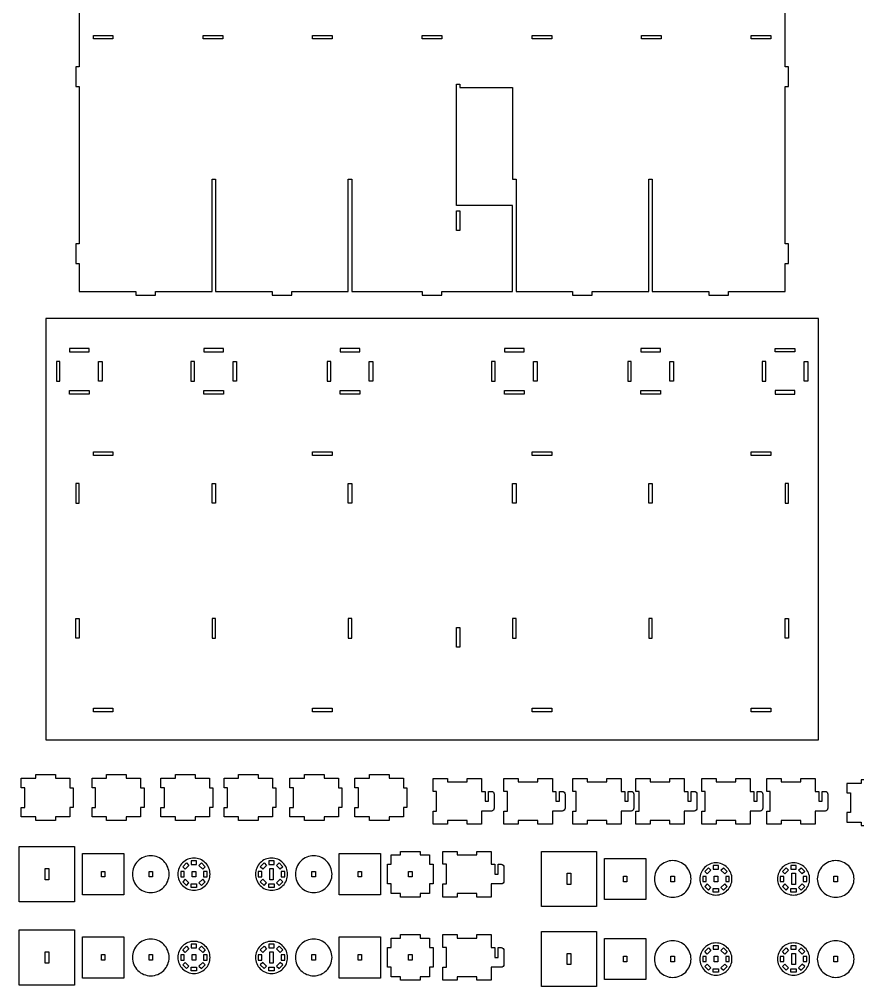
# Model space of a CAD drawing. Extents: x 9461 to 9920, y 969 to 1221.
# Drawn here: x 9461.1 to 9580.5, y 968.8 to 1106.6 of the extents above; entities that cross this region are included whole.
import ezdxf

# ---------------------------------------------------------------- set-up
doc = ezdxf.new("R2010")
doc.units = 0
doc.header["$MEASUREMENT"] = 0
doc.layers.add('LAYER_1', color=18, linetype='CONTINUOUS')

msp = doc.modelspace()

# ---------------------------------------------------------------- linework, layer by layer
at = {"layer": 'LAYER_1'}
msp.add_lwpolyline([(9469.64, 1113.91), (9469.64, 1099.8), (9469.14, 1099.8), (9469.14, 1097), (9469.64, 1097), (9469.64, 1074.6), (9469.14, 1074.6), (9469.14, 1071.8), (9469.64, 1071.8), (9469.64, 1067.8), (9477.69, 1067.8), (9477.69, 1067.3), (9480.49, 1067.3), (9480.49, 1067.8), (9488.54, 1067.8), (9488.54, 1083.8), (9489.04, 1083.8), (9489.04, 1067.8), (9497.09, 1067.8), (9497.09, 1067.3), (9499.89, 1067.3), (9499.89, 1067.8), (9507.94, 1067.8), (9507.94, 1083.8), (9508.44, 1083.8), (9508.44, 1067.8), (9518.49, 1067.8), (9518.49, 1067.3), (9521.29, 1067.3), (9521.29, 1067.8), (9531.34, 1067.8), (9531.34, 1080.09), (9523.34, 1080.09), (9523.34, 1097.36), (9523.84, 1097.36), (9523.84, 1096.86), (9531.34, 1096.86), (9531.34, 1083.8), (9531.84, 1083.8), (9531.84, 1067.8), (9539.89, 1067.8), (9539.89, 1067.3), (9542.69, 1067.3), (9542.69, 1067.8), (9550.74, 1067.8), (9550.74, 1083.8), (9551.24, 1083.8), (9551.24, 1067.8), (9559.29, 1067.8), (9559.29, 1067.3), (9562.09, 1067.3), (9562.09, 1067.8), (9570.14, 1067.8), (9570.14, 1071.8), (9570.64, 1071.8), (9570.64, 1074.6), (9570.14, 1074.6), (9570.14, 1097), (9570.64, 1097), (9570.64, 1099.8), (9570.14, 1099.8), (9570.14, 1113.91)], dxfattribs=at)
for points in [[(9471.64, 1104.3), (9474.44, 1104.3), (9474.44, 1103.8), (9471.64, 1103.8)], [(9487.26, 1104.3), (9490.06, 1104.3), (9490.06, 1103.8), (9487.26, 1103.8)], [(9502.87, 1104.3), (9505.67, 1104.3), (9505.67, 1103.8), (9502.87, 1103.8)], [(9518.49, 1104.3), (9521.29, 1104.3), (9521.29, 1103.8), (9518.49, 1103.8)], [(9534.11, 1104.3), (9536.91, 1104.3), (9536.91, 1103.8), (9534.11, 1103.8)], [(9549.72, 1104.3), (9552.52, 1104.3), (9552.52, 1103.8), (9549.72, 1103.8)], [(9565.34, 1104.3), (9568.14, 1104.3), (9568.14, 1103.8), (9565.34, 1103.8)], [(9523.34, 1076.49), (9523.34, 1079.29), (9523.84, 1079.29), (9523.84, 1076.49)], [(9464.89, 1063.97), (9464.89, 1003.97), (9574.89, 1003.97), (9574.89, 1063.97)], [(9468.24, 1059.22), (9471.04, 1059.22), (9471.04, 1059.72), (9468.24, 1059.72)], [(9487.39, 1059.22), (9490.19, 1059.22), (9490.19, 1059.72), (9487.39, 1059.72)], [(9506.79, 1059.22), (9509.59, 1059.22), (9509.59, 1059.72), (9506.79, 1059.72)], [(9530.19, 1059.22), (9532.99, 1059.22), (9532.99, 1059.72), (9530.19, 1059.72)], [(9549.59, 1059.22), (9552.39, 1059.22), (9552.39, 1059.72), (9549.59, 1059.72)], [(9571.54, 1059.22), (9568.74, 1059.22), (9568.74, 1059.72), (9571.54, 1059.72)], [(9466.89, 1057.87), (9466.39, 1057.87), (9466.39, 1055.07), (9466.89, 1055.07)], [(9472.39, 1057.87), (9472.89, 1057.87), (9472.89, 1055.07), (9472.39, 1055.07)], [(9486.04, 1057.87), (9485.54, 1057.87), (9485.54, 1055.07), (9486.04, 1055.07)], [(9491.54, 1057.87), (9492.04, 1057.87), (9492.04, 1055.07), (9491.54, 1055.07)], [(9505.44, 1057.87), (9504.94, 1057.87), (9504.94, 1055.07), (9505.44, 1055.07)], [(9510.94, 1057.87), (9511.44, 1057.87), (9511.44, 1055.07), (9510.94, 1055.07)], [(9528.84, 1057.87), (9528.34, 1057.87), (9528.34, 1055.07), (9528.84, 1055.07)], [(9534.34, 1057.87), (9534.84, 1057.87), (9534.84, 1055.07), (9534.34, 1055.07)], [(9548.24, 1057.87), (9547.74, 1057.87), (9547.74, 1055.07), (9548.24, 1055.07)], [(9553.74, 1057.87), (9554.24, 1057.87), (9554.24, 1055.07), (9553.74, 1055.07)], [(9567.39, 1057.87), (9566.89, 1057.87), (9566.89, 1055.07), (9567.39, 1055.07)], [(9572.89, 1057.87), (9573.39, 1057.87), (9573.39, 1055.07), (9572.89, 1055.07)], [(9468.24, 1053.71), (9471.04, 1053.71), (9471.04, 1053.21), (9468.24, 1053.21)], [(9487.39, 1053.71), (9490.19, 1053.71), (9490.19, 1053.21), (9487.39, 1053.21)], [(9506.79, 1053.71), (9509.59, 1053.71), (9509.59, 1053.21), (9506.79, 1053.21)], [(9530.19, 1053.71), (9532.99, 1053.71), (9532.99, 1053.21), (9530.19, 1053.21)], [(9549.59, 1053.71), (9552.39, 1053.71), (9552.39, 1053.21), (9549.59, 1053.21)], [(9571.54, 1053.71), (9568.74, 1053.71), (9568.74, 1053.21), (9571.54, 1053.21)], [(9471.64, 1044.97), (9474.44, 1044.97), (9474.44, 1044.47), (9471.64, 1044.47)], [(9502.87, 1044.97), (9505.67, 1044.97), (9505.67, 1044.47), (9502.87, 1044.47)], [(9534.11, 1044.97), (9536.91, 1044.97), (9536.91, 1044.47), (9534.11, 1044.47)], [(9565.34, 1044.97), (9568.14, 1044.97), (9568.14, 1044.47), (9565.34, 1044.47)], [(9469.14, 1040.47), (9469.14, 1037.67), (9469.64, 1037.67), (9469.64, 1040.47)], [(9489.04, 1040.47), (9489.04, 1037.67), (9488.54, 1037.67), (9488.54, 1040.47)], [(9508.44, 1040.47), (9508.44, 1037.67), (9507.94, 1037.67), (9507.94, 1040.47)], [(9531.84, 1040.47), (9531.84, 1037.67), (9531.34, 1037.67), (9531.34, 1040.47)], [(9551.24, 1040.47), (9551.24, 1037.67), (9550.74, 1037.67), (9550.74, 1040.47)], [(9570.14, 1040.47), (9570.14, 1037.67), (9570.64, 1037.67), (9570.64, 1040.47)], [(9469.14, 1018.47), (9469.14, 1021.27), (9469.64, 1021.27), (9469.64, 1018.47)], [(9489.04, 1018.47), (9489.04, 1021.27), (9488.54, 1021.27), (9488.54, 1018.47)], [(9508.44, 1018.47), (9508.44, 1021.27), (9507.94, 1021.27), (9507.94, 1018.47)], [(9531.84, 1018.47), (9531.84, 1021.27), (9531.34, 1021.27), (9531.34, 1018.47)], [(9551.24, 1018.47), (9551.24, 1021.27), (9550.74, 1021.27), (9550.74, 1018.47)], [(9570.14, 1018.47), (9570.14, 1021.27), (9570.64, 1021.27), (9570.64, 1018.47)], [(9523.34, 1017.16), (9523.34, 1019.96), (9523.84, 1019.96), (9523.84, 1017.16)], [(9471.64, 1008.47), (9474.44, 1008.47), (9474.44, 1007.97), (9471.64, 1007.97)], [(9502.87, 1008.47), (9505.67, 1008.47), (9505.67, 1007.97), (9502.87, 1007.97)], [(9534.11, 1008.47), (9536.91, 1008.47), (9536.91, 1007.97), (9534.11, 1007.97)], [(9565.34, 1008.47), (9568.14, 1008.47), (9568.14, 1007.97), (9565.34, 1007.97)], [(9461.38, 994.35), (9461.88, 994.35), (9461.88, 997.15), (9461.38, 997.15), (9461.38, 998.51), (9463.43, 998.51), (9463.43, 999.01), (9466.23, 999.01), (9466.23, 998.51), (9468.28, 998.51), (9468.28, 997.15), (9468.78, 997.15), (9468.78, 994.35), (9468.28, 994.35), (9468.28, 993), (9466.23, 993), (9466.23, 992.5), (9463.43, 992.5), (9463.43, 993), (9461.38, 993)], [(9471.47, 994.35), (9471.97, 994.35), (9471.97, 997.15), (9471.47, 997.15), (9471.47, 998.51), (9473.52, 998.51), (9473.52, 999.01), (9476.32, 999.01), (9476.32, 998.51), (9478.37, 998.51), (9478.37, 997.15), (9478.87, 997.15), (9478.87, 994.35), (9478.37, 994.35), (9478.37, 993), (9476.32, 993), (9476.32, 992.5), (9473.52, 992.5), (9473.52, 993), (9471.47, 993)], [(9481.27, 994.35), (9481.77, 994.35), (9481.77, 997.15), (9481.27, 997.15), (9481.27, 998.51), (9483.32, 998.51), (9483.32, 999.01), (9486.12, 999.01), (9486.12, 998.51), (9488.17, 998.51), (9488.17, 997.15), (9488.67, 997.15), (9488.67, 994.35), (9488.17, 994.35), (9488.17, 993), (9486.12, 993), (9486.12, 992.5), (9483.32, 992.5), (9483.32, 993), (9481.27, 993)], [(9490.25, 994.35), (9490.75, 994.35), (9490.75, 997.15), (9490.25, 997.15), (9490.25, 998.51), (9492.3, 998.51), (9492.3, 999.01), (9495.1, 999.01), (9495.1, 998.51), (9497.15, 998.51), (9497.15, 997.15), (9497.65, 997.15), (9497.65, 994.35), (9497.15, 994.35), (9497.15, 993), (9495.1, 993), (9495.1, 992.5), (9492.3, 992.5), (9492.3, 993), (9490.25, 993)], [(9499.64, 994.35), (9500.14, 994.35), (9500.14, 997.15), (9499.64, 997.15), (9499.64, 998.51), (9501.69, 998.51), (9501.69, 999.01), (9504.49, 999.01), (9504.49, 998.51), (9506.54, 998.51), (9506.54, 997.15), (9507.04, 997.15), (9507.04, 994.35), (9506.54, 994.35), (9506.54, 993), (9504.49, 993), (9504.49, 992.5), (9501.69, 992.5), (9501.69, 993), (9499.64, 993)], [(9508.9, 994.35), (9509.4, 994.35), (9509.4, 997.15), (9508.9, 997.15), (9508.9, 998.51), (9510.95, 998.51), (9510.95, 999.01), (9513.75, 999.01), (9513.75, 998.51), (9515.8, 998.51), (9515.8, 997.15), (9516.3, 997.15), (9516.3, 994.35), (9515.8, 994.35), (9515.8, 993), (9513.75, 993), (9513.75, 992.5), (9510.95, 992.5), (9510.95, 993), (9508.9, 993)], [(9578.95, 996.4), (9579.45, 996.4), (9579.45, 993.6), (9578.95, 993.6), (9578.95, 992.25), (9581, 992.25), (9581, 991.75), (9583.8, 991.75), (9583.8, 992.25), (9585.85, 992.25), (9585.85, 993.6), (9586.35, 993.6), (9586.35, 996.4), (9585.85, 996.4), (9585.85, 997.76), (9583.8, 997.76), (9583.8, 998.26), (9581, 998.26), (9581, 997.76), (9578.95, 997.76)], [(9461.1, 980.9), (9461.1, 988.77), (9468.97, 988.77), (9468.97, 980.9)], [(9518.18, 987.59), (9519.53, 987.59), (9519.53, 986.24), (9520.03, 986.24), (9520.03, 983.44), (9519.53, 983.44), (9519.53, 982.08), (9518.18, 982.08), (9518.18, 981.58), (9515.38, 981.58), (9515.38, 982.08), (9514.03, 982.08), (9514.03, 983.44), (9513.53, 983.44), (9513.53, 986.24), (9514.03, 986.24), (9514.03, 987.59), (9515.38, 987.59), (9515.38, 988.09), (9518.18, 988.09)], [(9535.44, 980.23), (9535.44, 988.09), (9543.3, 988.09), (9543.3, 980.23)], [(9470.1, 981.9), (9470.1, 987.77), (9475.97, 987.77), (9475.97, 981.9)], [(9485.25, 986.08), (9484.72, 985.55), (9484.37, 985.9), (9484.9, 986.43)], [(9485.59, 986.22), (9486.34, 986.22), (9486.34, 986.72), (9485.59, 986.72)], [(9487.21, 985.55), (9486.68, 986.08), (9487.03, 986.43), (9487.56, 985.9)], [(9496.3, 986.08), (9495.78, 985.55), (9495.42, 985.9), (9495.95, 986.43)], [(9496.65, 986.22), (9497.39, 986.22), (9497.39, 986.72), (9496.65, 986.72)], [(9498.26, 985.55), (9497.74, 986.08), (9498.09, 986.43), (9498.62, 985.9)], [(9506.67, 981.9), (9506.67, 987.77), (9512.53, 987.77), (9512.53, 981.9)], [(9544.44, 981.23), (9544.44, 987.09), (9550.3, 987.09), (9550.3, 981.23)], [(9464.79, 984.04), (9464.79, 985.64), (9465.29, 985.64), (9465.29, 984.04)], [(9472.79, 984.44), (9472.79, 985.24), (9473.29, 985.24), (9473.29, 984.44)], [(9479.57, 984.44), (9479.57, 985.24), (9480.07, 985.24), (9480.07, 984.44)], [(9484.58, 984.46), (9484.58, 985.21), (9484.08, 985.21), (9484.08, 984.46)], [(9485.72, 984.44), (9485.72, 985.24), (9486.22, 985.24), (9486.22, 984.44)], [(9487.35, 985.21), (9487.35, 984.46), (9487.85, 984.46), (9487.85, 985.21)], [(9495.63, 984.46), (9495.63, 985.21), (9495.13, 985.21), (9495.13, 984.46)], [(9497.27, 985.64), (9497.27, 984.04), (9496.77, 984.04), (9496.77, 985.64)], [(9498.41, 985.21), (9498.41, 984.46), (9498.91, 984.46), (9498.91, 985.21)], [(9502.77, 984.44), (9502.77, 985.24), (9503.27, 985.24), (9503.27, 984.44)], [(9509.35, 984.44), (9509.35, 985.24), (9509.85, 985.24), (9509.85, 984.44)], [(9516.53, 984.44), (9516.53, 985.24), (9517.03, 985.24), (9517.03, 984.44)], [(9559.59, 985.41), (9559.06, 984.88), (9558.7, 985.23), (9559.23, 985.76)], [(9559.93, 985.55), (9560.68, 985.55), (9560.68, 986.05), (9559.93, 986.05)], [(9561.55, 984.88), (9561.02, 985.41), (9561.37, 985.76), (9561.9, 985.23)], [(9570.64, 985.41), (9570.11, 984.88), (9569.76, 985.23), (9570.29, 985.76)], [(9570.98, 985.55), (9571.73, 985.55), (9571.73, 986.05), (9570.98, 986.05)], [(9572.6, 984.88), (9572.07, 985.41), (9572.42, 985.76), (9572.95, 985.23)], [(9485.25, 983.59), (9484.72, 984.12), (9484.37, 983.77), (9484.9, 983.24)], [(9487.21, 984.12), (9486.68, 983.59), (9487.03, 983.24), (9487.56, 983.77)], [(9496.3, 983.59), (9495.78, 984.12), (9495.42, 983.77), (9495.95, 983.24)], [(9498.26, 984.12), (9497.74, 983.59), (9498.09, 983.24), (9498.62, 983.77)], [(9539.12, 983.36), (9539.12, 984.96), (9539.62, 984.96), (9539.62, 983.36)], [(9547.12, 983.76), (9547.12, 984.56), (9547.62, 984.56), (9547.62, 983.76)], [(9553.9, 983.76), (9553.9, 984.56), (9554.4, 984.56), (9554.4, 983.76)], [(9558.92, 983.79), (9558.92, 984.53), (9558.42, 984.53), (9558.42, 983.79)], [(9560.05, 983.76), (9560.05, 984.56), (9560.55, 984.56), (9560.55, 983.76)], [(9561.69, 984.53), (9561.69, 983.79), (9562.19, 983.79), (9562.19, 984.53)], [(9569.97, 983.79), (9569.97, 984.53), (9569.47, 984.53), (9569.47, 983.79)], [(9571.61, 984.96), (9571.61, 983.36), (9571.11, 983.36), (9571.11, 984.96)], [(9572.74, 984.53), (9572.74, 983.79), (9573.24, 983.79), (9573.24, 984.53)], [(9577.11, 983.76), (9577.11, 984.56), (9577.61, 984.56), (9577.61, 983.76)], [(9485.59, 983.45), (9486.34, 983.45), (9486.34, 982.95), (9485.59, 982.95)], [(9496.65, 983.45), (9497.39, 983.45), (9497.39, 982.95), (9496.65, 982.95)], [(9559.59, 982.92), (9559.06, 983.45), (9558.7, 983.09), (9559.23, 982.56)], [(9559.93, 982.78), (9560.68, 982.78), (9560.68, 982.28), (9559.93, 982.28)], [(9561.55, 983.45), (9561.02, 982.92), (9561.37, 982.56), (9561.9, 983.09)], [(9570.64, 982.92), (9570.11, 983.45), (9569.76, 983.09), (9570.29, 982.56)], [(9570.98, 982.78), (9571.73, 982.78), (9571.73, 982.28), (9570.98, 982.28)], [(9572.6, 983.45), (9572.07, 982.92), (9572.42, 982.56), (9572.95, 983.09)], [(9461.1, 969.05), (9461.1, 976.91), (9468.97, 976.91), (9468.97, 969.05)], [(9470.1, 970.05), (9470.1, 975.91), (9475.97, 975.91), (9475.97, 970.05)], [(9506.67, 970.05), (9506.67, 975.91), (9512.53, 975.91), (9512.53, 970.05)], [(9518.18, 975.73), (9519.53, 975.73), (9519.53, 974.38), (9520.03, 974.38), (9520.03, 971.58), (9519.53, 971.58), (9519.53, 970.23), (9518.18, 970.23), (9518.18, 969.73), (9515.38, 969.73), (9515.38, 970.23), (9514.03, 970.23), (9514.03, 971.58), (9513.53, 971.58), (9513.53, 974.38), (9514.03, 974.38), (9514.03, 975.73), (9515.38, 975.73), (9515.38, 976.23), (9518.18, 976.23)], [(9535.44, 968.82), (9535.44, 976.68), (9543.3, 976.68), (9543.3, 968.82)], [(9544.44, 969.82), (9544.44, 975.68), (9550.3, 975.68), (9550.3, 969.82)], [(9485.25, 974.22), (9484.72, 973.69), (9484.37, 974.05), (9484.9, 974.57)], [(9485.59, 974.36), (9486.34, 974.36), (9486.34, 974.86), (9485.59, 974.86)], [(9487.21, 973.69), (9486.68, 974.22), (9487.03, 974.57), (9487.56, 974.05)], [(9496.3, 974.22), (9495.78, 973.69), (9495.42, 974.05), (9495.95, 974.57)], [(9496.65, 974.36), (9497.39, 974.36), (9497.39, 974.86), (9496.65, 974.86)], [(9498.26, 973.69), (9497.74, 974.22), (9498.09, 974.57), (9498.62, 974.05)], [(9559.59, 973.99), (9559.06, 973.46), (9558.7, 973.82), (9559.23, 974.35)], [(9559.93, 974.14), (9560.68, 974.14), (9560.68, 974.64), (9559.93, 974.64)], [(9561.55, 973.46), (9561.02, 973.99), (9561.37, 974.35), (9561.9, 973.82)], [(9570.64, 973.99), (9570.11, 973.46), (9569.76, 973.82), (9570.29, 974.35)], [(9570.98, 974.14), (9571.73, 974.14), (9571.73, 974.64), (9570.98, 974.64)], [(9572.6, 973.46), (9572.07, 973.99), (9572.42, 974.35), (9572.95, 973.82)], [(9464.79, 972.18), (9464.79, 973.78), (9465.29, 973.78), (9465.29, 972.18)], [(9472.79, 972.58), (9472.79, 973.38), (9473.29, 973.38), (9473.29, 972.58)], [(9479.57, 972.58), (9479.57, 973.38), (9480.07, 973.38), (9480.07, 972.58)], [(9484.58, 972.6), (9484.58, 973.35), (9484.08, 973.35), (9484.08, 972.6)], [(9485.72, 972.58), (9485.72, 973.38), (9486.22, 973.38), (9486.22, 972.58)], [(9487.35, 973.35), (9487.35, 972.6), (9487.85, 972.6), (9487.85, 973.35)], [(9495.63, 972.6), (9495.63, 973.35), (9495.13, 973.35), (9495.13, 972.6)], [(9497.27, 973.78), (9497.27, 972.18), (9496.77, 972.18), (9496.77, 973.78)], [(9498.41, 973.35), (9498.41, 972.6), (9498.91, 972.6), (9498.91, 973.35)], [(9502.77, 972.58), (9502.77, 973.38), (9503.27, 973.38), (9503.27, 972.58)], [(9509.35, 972.58), (9509.35, 973.38), (9509.85, 973.38), (9509.85, 972.58)], [(9516.53, 972.58), (9516.53, 973.38), (9517.03, 973.38), (9517.03, 972.58)], [(9539.12, 971.95), (9539.12, 973.55), (9539.62, 973.55), (9539.62, 971.95)], [(9547.12, 972.35), (9547.12, 973.15), (9547.62, 973.15), (9547.62, 972.35)], [(9553.9, 972.35), (9553.9, 973.15), (9554.4, 973.15), (9554.4, 972.35)], [(9558.92, 972.38), (9558.92, 973.12), (9558.42, 973.12), (9558.42, 972.38)], [(9560.05, 972.35), (9560.05, 973.15), (9560.55, 973.15), (9560.55, 972.35)], [(9561.69, 973.12), (9561.69, 972.38), (9562.19, 972.38), (9562.19, 973.12)], [(9569.97, 972.38), (9569.97, 973.12), (9569.47, 973.12), (9569.47, 972.38)], [(9571.61, 973.55), (9571.61, 971.95), (9571.11, 971.95), (9571.11, 973.55)], [(9572.74, 973.12), (9572.74, 972.38), (9573.24, 972.38), (9573.24, 973.12)], [(9577.11, 972.35), (9577.11, 973.15), (9577.61, 973.15), (9577.61, 972.35)], [(9485.25, 971.73), (9484.72, 972.26), (9484.37, 971.91), (9484.9, 971.38)], [(9485.59, 971.59), (9486.34, 971.59), (9486.34, 971.09), (9485.59, 971.09)], [(9487.21, 972.26), (9486.68, 971.73), (9487.03, 971.38), (9487.56, 971.91)], [(9496.3, 971.73), (9495.78, 972.26), (9495.42, 971.91), (9495.95, 971.38)], [(9496.65, 971.59), (9497.39, 971.59), (9497.39, 971.09), (9496.65, 971.09)], [(9498.26, 972.26), (9497.74, 971.73), (9498.09, 971.38), (9498.62, 971.91)], [(9559.59, 971.51), (9559.06, 972.03), (9558.7, 971.68), (9559.23, 971.15)], [(9559.93, 971.36), (9560.68, 971.36), (9560.68, 970.86), (9559.93, 970.86)], [(9561.55, 972.03), (9561.02, 971.51), (9561.37, 971.15), (9561.9, 971.68)], [(9570.64, 971.51), (9570.11, 972.03), (9569.76, 971.68), (9570.29, 971.15)], [(9570.98, 971.36), (9571.73, 971.36), (9571.73, 970.86), (9570.98, 970.86)], [(9572.6, 972.03), (9572.07, 971.51), (9572.42, 971.15), (9572.95, 971.68)]]:
    msp.add_lwpolyline(points, close=True, dxfattribs=at)
for points in [[(9527.42, 996.63), (9527.42, 995.23), (9527.92, 995.23), (9527.92, 996.63), (9528.32, 996.63, -0.414214), (9528.72, 996.23), (9528.72, 994.23, -0.414214), (9528.32, 993.83), (9526.92, 993.83), (9526.92, 991.98), (9524.87, 991.98), (9524.87, 992.48), (9522.07, 992.48), (9522.07, 991.98), (9520.02, 991.98), (9520.02, 993.83), (9520.52, 993.83), (9520.52, 996.63), (9520.02, 996.63), (9520.02, 998.48), (9522.07, 998.48), (9522.07, 997.98), (9524.87, 997.98), (9524.87, 998.48), (9526.92, 998.48), (9526.92, 996.63)], [(9537.51, 996.63), (9537.51, 995.23), (9538.01, 995.23), (9538.01, 996.63), (9538.41, 996.63, -0.414214), (9538.81, 996.23), (9538.81, 994.23, -0.414214), (9538.41, 993.83), (9537.01, 993.83), (9537.01, 991.98), (9534.96, 991.98), (9534.96, 992.48), (9532.16, 992.48), (9532.16, 991.98), (9530.11, 991.98), (9530.11, 993.83), (9530.61, 993.83), (9530.61, 996.63), (9530.11, 996.63), (9530.11, 998.48), (9532.16, 998.48), (9532.16, 997.98), (9534.96, 997.98), (9534.96, 998.48), (9537.01, 998.48), (9537.01, 996.63)], [(9547.31, 996.63), (9547.31, 995.23), (9547.81, 995.23), (9547.81, 996.63), (9548.21, 996.63, -0.414214), (9548.61, 996.23), (9548.61, 994.23, -0.414214), (9548.21, 993.83), (9546.81, 993.83), (9546.81, 991.98), (9544.76, 991.98), (9544.76, 992.48), (9541.96, 992.48), (9541.96, 991.98), (9539.91, 991.98), (9539.91, 993.83), (9540.41, 993.83), (9540.41, 996.63), (9539.91, 996.63), (9539.91, 998.48), (9541.96, 998.48), (9541.96, 997.98), (9544.76, 997.98), (9544.76, 998.48), (9546.81, 998.48), (9546.81, 996.63)], [(9556.29, 996.63), (9556.29, 995.23), (9556.79, 995.23), (9556.79, 996.63), (9557.19, 996.63, -0.414214), (9557.59, 996.23), (9557.59, 994.23, -0.414214), (9557.19, 993.83), (9555.79, 993.83), (9555.79, 991.98), (9553.74, 991.98), (9553.74, 992.48), (9550.94, 992.48), (9550.94, 991.98), (9548.89, 991.98), (9548.89, 993.83), (9549.39, 993.83), (9549.39, 996.63), (9548.89, 996.63), (9548.89, 998.48), (9550.94, 998.48), (9550.94, 997.98), (9553.74, 997.98), (9553.74, 998.48), (9555.79, 998.48), (9555.79, 996.63)], [(9565.68, 996.63), (9565.68, 995.23), (9566.18, 995.23), (9566.18, 996.63), (9566.58, 996.63, -0.414214), (9566.98, 996.23), (9566.98, 994.23, -0.414214), (9566.58, 993.83), (9565.18, 993.83), (9565.18, 991.98), (9563.13, 991.98), (9563.13, 992.48), (9560.33, 992.48), (9560.33, 991.98), (9558.28, 991.98), (9558.28, 993.83), (9558.78, 993.83), (9558.78, 996.63), (9558.28, 996.63), (9558.28, 998.48), (9560.33, 998.48), (9560.33, 997.98), (9563.13, 997.98), (9563.13, 998.48), (9565.18, 998.48), (9565.18, 996.63)], [(9574.94, 996.63), (9574.94, 995.23), (9575.44, 995.23), (9575.44, 996.63), (9575.84, 996.63, -0.414214), (9576.24, 996.23), (9576.24, 994.23, -0.414214), (9575.84, 993.83), (9574.44, 993.83), (9574.44, 991.98), (9572.39, 991.98), (9572.39, 992.48), (9569.59, 992.48), (9569.59, 991.98), (9567.54, 991.98), (9567.54, 993.83), (9568.04, 993.83), (9568.04, 996.63), (9567.54, 996.63), (9567.54, 998.48), (9569.59, 998.48), (9569.59, 997.98), (9572.39, 997.98), (9572.39, 998.48), (9574.44, 998.48), (9574.44, 996.63)], [(9528.81, 986.24), (9528.81, 984.84), (9529.31, 984.84), (9529.31, 986.24), (9529.71, 986.24, -0.414214), (9530.11, 985.84), (9530.11, 983.84, -0.414214), (9529.71, 983.44), (9528.31, 983.44), (9528.31, 981.58), (9526.26, 981.58), (9526.26, 982.08), (9523.46, 982.08), (9523.46, 981.58), (9521.41, 981.58), (9521.41, 983.44), (9521.91, 983.44), (9521.91, 986.24), (9521.41, 986.24), (9521.41, 988.09), (9523.46, 988.09), (9523.46, 987.59), (9526.26, 987.59), (9526.26, 988.09), (9528.31, 988.09), (9528.31, 986.24)], [(9479.82, 987.45, 0.414214), (9477.2, 984.84, 0.414214), (9479.82, 982.22, 0.414214), (9482.43, 984.84, 0.414214)], [(9485.97, 987.13, 0.414214), (9483.67, 984.84, 0.414214), (9485.97, 982.54, 0.414214), (9488.26, 984.84, 0.414214)], [(9497.02, 987.13, 0.414214), (9494.73, 984.84, 0.414214), (9497.02, 982.54, 0.414214), (9499.31, 984.84, 0.414214)], [(9503.02, 987.45, 0.414214), (9500.41, 984.84, 0.414214), (9503.02, 982.22, 0.414214), (9505.63, 984.84, 0.414214)], [(9554.15, 986.77, 0.414214), (9551.54, 984.16, 0.414214), (9554.15, 981.55, 0.414214), (9556.76, 984.16, 0.414214)], [(9560.3, 986.45, 0.414214), (9558.01, 984.16, 0.414214), (9560.3, 981.87, 0.414214), (9562.59, 984.16, 0.414214)], [(9571.36, 986.45, 0.414214), (9569.06, 984.16, 0.414214), (9571.36, 981.87, 0.414214), (9573.65, 984.16, 0.414214)], [(9577.36, 986.77, 0.414214), (9574.74, 984.16, 0.414214), (9577.36, 981.55, 0.414214), (9579.97, 984.16, 0.414214)], [(9479.82, 975.59, 0.414214), (9477.2, 972.98, 0.414214), (9479.82, 970.37, 0.414214), (9482.43, 972.98, 0.414214)], [(9503.02, 975.59, 0.414214), (9500.41, 972.98, 0.414214), (9503.02, 970.37, 0.414214), (9505.63, 972.98, 0.414214)], [(9528.81, 974.38), (9528.81, 972.98), (9529.31, 972.98), (9529.31, 974.38), (9529.71, 974.38, -0.414214), (9530.11, 973.98), (9530.11, 971.98, -0.414214), (9529.71, 971.58), (9528.31, 971.58), (9528.31, 969.73), (9526.26, 969.73), (9526.26, 970.23), (9523.46, 970.23), (9523.46, 969.73), (9521.41, 969.73), (9521.41, 971.58), (9521.91, 971.58), (9521.91, 974.38), (9521.41, 974.38), (9521.41, 976.23), (9523.46, 976.23), (9523.46, 975.73), (9526.26, 975.73), (9526.26, 976.23), (9528.31, 976.23), (9528.31, 974.38)], [(9485.97, 975.27, 0.414214), (9483.67, 972.98, 0.414214), (9485.97, 970.69, 0.414214), (9488.26, 972.98, 0.414214)], [(9497.02, 975.27, 0.414214), (9494.73, 972.98, 0.414214), (9497.02, 970.69, 0.414214), (9499.31, 972.98, 0.414214)], [(9554.15, 975.36, 0.414214), (9551.54, 972.75, 0.414214), (9554.15, 970.14, 0.414214), (9556.76, 972.75, 0.414214)], [(9560.3, 975.04, 0.414214), (9558.01, 972.75, 0.414214), (9560.3, 970.46, 0.414214), (9562.59, 972.75, 0.414214)], [(9571.36, 975.04, 0.414214), (9569.06, 972.75, 0.414214), (9571.36, 970.46, 0.414214), (9573.65, 972.75, 0.414214)], [(9577.36, 975.36, 0.414214), (9574.74, 972.75, 0.414214), (9577.36, 970.14, 0.414214), (9579.97, 972.75, 0.414214)]]:
    msp.add_lwpolyline(points, format="xyb", close=True, dxfattribs=at)

doc.saveas('drawing.dxf')
